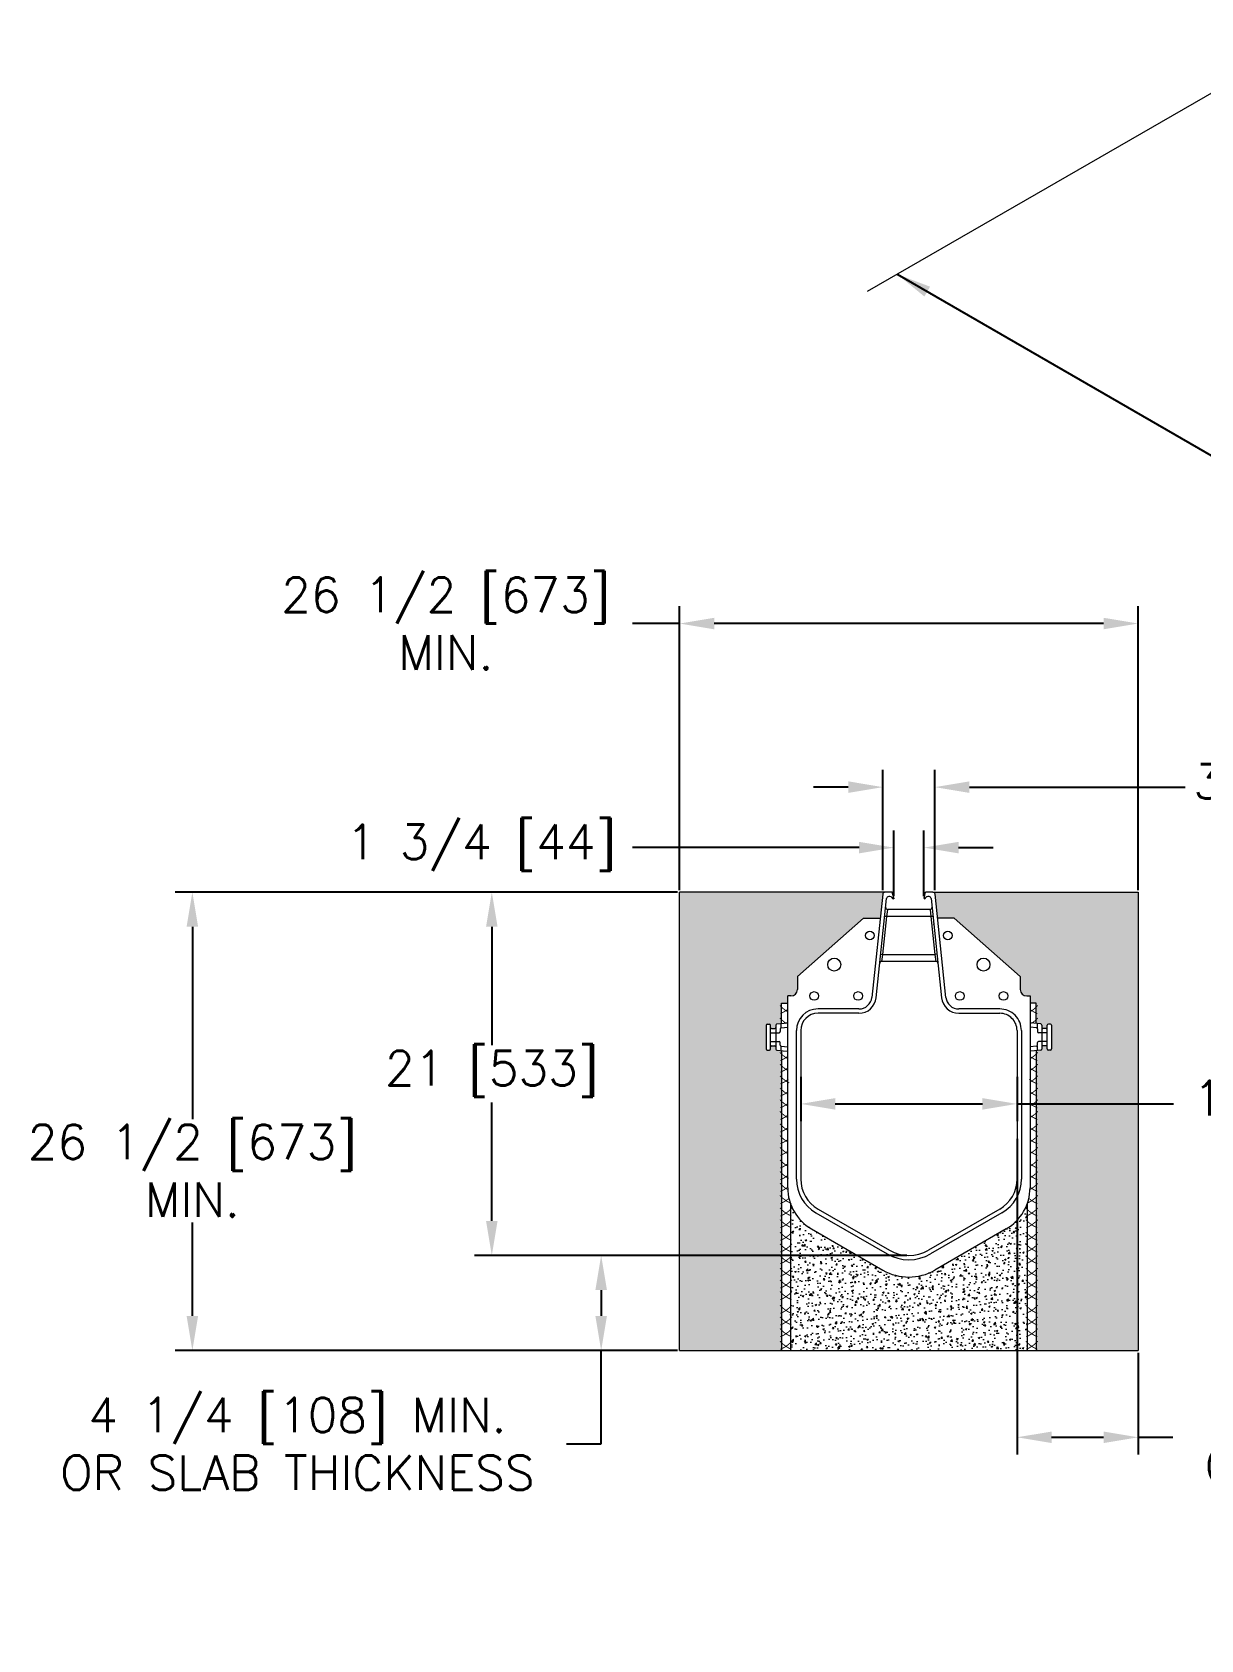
# Model space of a CAD drawing. Extents: x -68 to 84, y 114 to 208.
# Drawn here: x -67.5 to 0, y 113.7 to 206.7 of the extents above; entities that cross this region are included whole.
import ezdxf

# ---------------------------------------------------------------- set-up
doc = ezdxf.new("R2010")
doc.units = 0
doc.header["$LTSCALE"] = 0.75
doc.header["$MEASUREMENT"] = 0
doc.layers.get('DEFPOINTS').update_dxf_attribs({"linetype": 'CONTINUOUS'})
doc.layers.add('OBJECTS', color=250, linetype='CONTINUOUS')
doc.styles.get("Standard").update_dxf_attribs({"font": 'romans.shx'})
doc.dimstyles.get("Standard").update_dxf_attribs({"dimtxt": 2, "dimasz": 2, "dimexe": 1, "dimexo": 0.125, "dimgap": 0.125, "dimtad": 0, "dimtih": 1, "dimtoh": 1, "dimdec": 4, "dimzin": 0, "dimdsep": 46, "dimlunit": 5, "dimtxsty": 'Standard', "dimcen": 0.0625, "dimadec": 0, "dimazin": 0, "dimtfac": 1, "dimtdec": 4, "dimtofl": 0, "dimtmove": 0, "dimatfit": 3, "dimfxl": 0, "dimfrac": 2, "dimtolj": 1, "dimtzin": 0, "dimarcsym": 0})

# ---------------------------------------------------------------- blocks, each defined once
blk = doc.blocks.new('*D0')
at = {"layer": 'DEFPOINTS', "color": 0}
for p in [(-18.388, 163.03), (-18.388, 156.955), (-15.385, 156.955)]:
    blk.add_point(p, dxfattribs=at)
at = {"layer": 'OBJECTS', "color": 0, "lineweight": -2}
for p, q in [((-18.388, 157.08), (-18.388, 164.03)), ((-15.385, 157.08), (-15.385, 164.03)), ((-20.388, 163.03), (-22.388, 163.03)), ((-13.385, 163.03), (-0.927, 163.03))]:
    blk.add_line(p, q, dxfattribs=at)
at = {"layer": 'OBJECTS', "color": 0}
for points in [[(-20.388, 163.364), (-20.388, 162.697), (-18.388, 163.03)], [(-13.385, 163.364), (-13.385, 162.697), (-15.385, 163.03)]]:
    blk.add_solid(points, dxfattribs=at)
at = {"layer": 'OBJECTS', "color": 0, "lineweight": 0, "insert": (4.007, 163.03), "char_height": 2, "attachment_point": 5}
blk.add_mtext('\\A1;3 [76]', dxfattribs=at)
blk = doc.blocks.new('*D1')
at = {"layer": 'DEFPOINTS', "color": 0}
for p in [(-30.137, 156.955), (-40.986, 135.955), (-16.887, 135.955)]:
    blk.add_point(p, dxfattribs=at)
at = {"layer": 'OBJECTS', "color": 0, "lineweight": -2}
for p, q in [((-30.262, 156.955), (-41.986, 156.955)), ((-40.986, 154.955), (-40.986, 148.104)), ((-40.986, 137.955), (-40.986, 144.806)), ((-17.012, 135.955), (-41.986, 135.955))]:
    blk.add_line(p, q, dxfattribs=at)
at = {"layer": 'OBJECTS', "color": 0}
for points in [[(-41.32, 154.955), (-40.653, 154.955), (-40.986, 156.955)], [(-41.32, 137.955), (-40.653, 137.955), (-40.986, 135.955)]]:
    blk.add_solid(points, dxfattribs=at)
at = {"layer": 'OBJECTS', "color": 0, "lineweight": 0, "insert": (-40.986, 146.455), "char_height": 2, "attachment_point": 5}
blk.add_mtext('\\A1;21 [533]', dxfattribs=at)
blk = doc.blocks.new('*D2')
at = {"layer": 'DEFPOINTS', "color": 0}
for p in [(-17.762, 159.532), (-17.762, 156.61), (-16.012, 156.61)]:
    blk.add_point(p, dxfattribs=at)
at = {"layer": 'OBJECTS', "color": 0, "lineweight": -2}
for p, q in [((-17.762, 156.735), (-17.762, 160.532)), ((-16.012, 156.735), (-16.012, 160.532)), ((-19.762, 159.532), (-32.848, 159.532)), ((-14.012, 159.532), (-12.012, 159.532))]:
    blk.add_line(p, q, dxfattribs=at)
at = {"layer": 'OBJECTS', "color": 0}
for points in [[(-19.762, 159.866), (-19.762, 159.199), (-17.762, 159.532)], [(-14.012, 159.866), (-14.012, 159.199), (-16.012, 159.532)]]:
    blk.add_solid(points, dxfattribs=at)
at = {"layer": 'OBJECTS', "color": 0, "lineweight": 0, "insert": (-41.592, 159.532), "char_height": 2, "attachment_point": 5}
blk.add_mtext('\\A1;1 3/4 [44]', dxfattribs=at)
blk = doc.blocks.new('*D3')
at = {"layer": 'DEFPOINTS', "color": 0}
for p in [(-23.137, 146.412), (-10.637, 146.412), (-23.137, 144.717)]:
    blk.add_point(p, dxfattribs=at)
at = {"layer": 'OBJECTS', "color": 0, "lineweight": -2}
for p, q in [((-23.137, 146.287), (-23.137, 143.717)), ((-10.637, 146.287), (-10.637, 143.717)), ((-21.137, 144.717), (-12.637, 144.717)), ((-10.637, 144.717), (-1.589, 144.717))]:
    blk.add_line(p, q, dxfattribs=at)
at = {"layer": 'OBJECTS', "color": 0}
for points in [[(-21.137, 145.051), (-21.137, 144.384), (-23.137, 144.717)], [(-12.637, 145.051), (-12.637, 144.384), (-10.637, 144.717)]]:
    blk.add_solid(points, dxfattribs=at)
at = {"layer": 'OBJECTS', "color": 0, "lineweight": 0, "insert": (9.06, 144.717), "char_height": 2, "attachment_point": 5}
blk.add_mtext('\\A1;12 1/2 [318]', dxfattribs=at)
blk = doc.blocks.new('*D4')
at = {"layer": 'DEFPOINTS', "color": 0}
for p in [(-3.637, 172.487), (-30.137, 156.955), (-3.637, 156.955)]:
    blk.add_point(p, dxfattribs=at)
at = {"layer": 'OBJECTS', "color": 0, "lineweight": -2}
for p, q in [((-30.137, 157.08), (-30.137, 173.487)), ((-3.637, 157.08), (-3.637, 173.487)), ((-30.137, 172.487), (-32.851, 172.487)), ((-5.637, 172.487), (-28.137, 172.487))]:
    blk.add_line(p, q, dxfattribs=at)
at = {"layer": 'OBJECTS', "color": 0}
for points in [[(-28.137, 172.82), (-28.137, 172.153), (-30.137, 172.487)], [(-5.637, 172.82), (-5.637, 172.153), (-3.637, 172.487)]]:
    blk.add_solid(points, dxfattribs=at)
at = {"layer": 'OBJECTS', "color": 0, "lineweight": 0, "insert": (-43.642, 172.487), "char_height": 2, "attachment_point": 5}
blk.add_mtext('\\A1;26 1/2 [673]\\PMIN.', dxfattribs=at)
blk = doc.blocks.new('*D5')
at = {"layer": 'DEFPOINTS', "color": 0}
for p in [(-58.29, 156.955), (-30.262, 156.955), (-30.324, 130.455)]:
    blk.add_point(p, dxfattribs=at)
at = {"layer": 'OBJECTS', "color": 0, "lineweight": -2}
for p, q in [((-30.387, 156.955), (-59.29, 156.955)), ((-58.29, 154.955), (-58.29, 143.83)), ((-58.29, 132.455), (-58.29, 137.866)), ((-30.449, 130.455), (-59.29, 130.455))]:
    blk.add_line(p, q, dxfattribs=at)
at = {"layer": 'OBJECTS', "color": 0}
for points in [[(-58.624, 154.955), (-57.957, 154.955), (-58.29, 156.955)], [(-58.624, 132.455), (-57.957, 132.455), (-58.29, 130.455)]]:
    blk.add_solid(points, dxfattribs=at)
at = {"layer": 'OBJECTS', "color": 0, "lineweight": 0, "insert": (-58.29, 140.848), "char_height": 2, "attachment_point": 5}
blk.add_mtext('\\A1;26 1/2 [673]\\PMIN.', dxfattribs=at)
blk = doc.blocks.new('*D6')
at = {"layer": 'DEFPOINTS', "color": 0}
for p in [(-16.887, 135.955), (-34.667, 130.455), (-30.137, 130.455)]:
    blk.add_point(p, dxfattribs=at)
at = {"layer": 'OBJECTS', "color": 0, "lineweight": -2}
for p, q in [((-17.012, 135.955), (-35.667, 135.955)), ((-34.667, 133.955), (-34.667, 132.455)), ((-30.262, 130.455), (-35.667, 130.455)), ((-34.667, 125.065), (-34.667, 130.455)), ((-36.667, 125.065), (-34.667, 125.065))]:
    blk.add_line(p, q, dxfattribs=at)
at = {"layer": 'OBJECTS', "color": 0}
for points in [[(-35, 133.955), (-34.334, 133.955), (-34.667, 135.955)], [(-35, 132.455), (-34.334, 132.455), (-34.667, 130.455)]]:
    blk.add_solid(points, dxfattribs=at)
at = {"layer": 'OBJECTS', "color": 0, "lineweight": 0, "insert": (-52.221, 125.065), "char_height": 2, "attachment_point": 5}
blk.add_mtext('\\A1;4 1/4 [108] MIN.\\POR SLAB THICKNESS', dxfattribs=at)
blk = doc.blocks.new('*D7')
at = {"layer": 'DEFPOINTS', "color": 0}
for p in [(-10.637, 142.824), (-3.637, 130.455), (-3.637, 125.442)]:
    blk.add_point(p, dxfattribs=at)
at = {"layer": 'OBJECTS', "color": 0, "lineweight": -2}
for p, q in [((-10.637, 142.699), (-10.637, 124.442)), ((-3.637, 130.33), (-3.637, 124.442)), ((-8.637, 125.442), (-5.637, 125.442)), ((-3.637, 125.442), (-1.637, 125.442))]:
    blk.add_line(p, q, dxfattribs=at)
at = {"layer": 'OBJECTS', "color": 0}
for points in [[(-8.637, 125.775), (-8.637, 125.108), (-10.637, 125.442)], [(-5.637, 125.775), (-5.637, 125.108), (-3.637, 125.442)]]:
    blk.add_solid(points, dxfattribs=at)
at = {"layer": 'OBJECTS', "color": 0, "lineweight": 0, "insert": (13.917, 125.442), "char_height": 2, "attachment_point": 5}
blk.add_mtext('\\A1;6 1/4 [159] MIN.\\POR SLAB THICKNESS', dxfattribs=at)

msp = doc.modelspace()

# ---------------------------------------------------------------- hatches: boundary and pattern name
at = {"layer": 'OBJECTS', "lineweight": 0}
h = msp.add_hatch(dxfattribs=at)
h.set_pattern_fill('AR-CONC', color=250, scale=0.125, style=0)
h.set_pattern_definition([(50, (-132.2791, 245.9826), (0.8965752, -0.0784402), [0.09375, -1.03125]), (355, (-132.2791, 245.9826), (-0.173439, 0.94024), [0.075, -0.825]), (100.4514, (-132.2044, 245.976), (0.7231367, 0.8617994), [0.079675, -0.8764276]), (46.1842, (-132.2791, 246.2326), (1.334051, -0.206899), [0.140625, -1.546875]), (96.6356, (-132.168, 246.2153), (1.168328, 1.217647), [0.119513, -1.314641]), (351.1842, (-132.2791, 246.2326), (1.168327, 1.217648), [0.1125, -1.2375]), (21, (-132.1541, 246.1701), (0.7461338, -0.5032736), [0.09375, -1.03125]), (326, (-132.1541, 246.1701), (0.304144, 0.9064376), [0.075, -0.825]), (71.4514, (-132.09196, 246.1281), (1.0502783, 0.403163), [0.079675, -0.8764276]), (37.5, (-132.27913, 245.98257), (0.0151998, 0.4161173), [0, -0.815, 0, -0.8375, 0, -0.828125]), (7.5, (-132.27913, 245.98257), (0.3288369, 0.4930146), [0, -0.4775, 0, -0.79625, 0, -0.315625]), (327.5, (-132.5579, 245.98257), (0.66727805, -0.0281936), [0, -0.3125, 0, -0.975, 0, -1.29375]), (317.5, (-132.6829, 245.98257), (0.7289827, 0.1251312), [0, -0.40625, 0, -0.6475, 0, -0.91875])])
h.paths.add_polyline_path([(-10.44905, 152.08031), (-10.44905, 151.33031, 0.41421356), (-10.07405, 150.95531), (-9.88655, 150.95531), (-9.88655, 150.54465), (-9.52098, 150.54465), (-9.52098, 149.36397), (-9.25533, 149.33593, -0.38531359), (-9.19905, 149.27374), (-9.19905, 149.14281, 0.41421356), (-9.13655, 149.08031), (-8.94905, 149.08031, 0.41421356), (-8.88655, 149.14281), (-8.88655, 149.26781, -0.41421356), (-8.82405, 149.33031), (-8.69905, 149.33031, -0.41421356), (-8.63655, 149.26781), (-8.63655, 147.89281, -0.41421356), (-8.69905, 147.83031), (-8.82405, 147.83031, -0.41421356), (-8.88655, 147.89281), (-8.88655, 148.01781, 0.41421356), (-8.94905, 148.08031), (-9.13655, 148.08031, 0.41421356), (-9.19905, 148.01781), (-9.19905, 147.88687, -0.38531359), (-9.25533, 147.82468), (-9.52098, 147.79664), (-9.52098, 130.45531), (-3.63655, 130.45531), (-3.63655, 156.95531), (-15.49772, 156.95531, -0.38386398), (-15.37341, 156.84337), (-15.22751, 155.45531), (-14.26155, 155.45531)])
h.paths.add_polyline_path([(-19.51155, 155.45531), (-18.54558, 155.45531), (-18.39969, 156.84337, -0.38386402), (-18.27537, 156.95531), (-30.13655, 156.95531), (-30.13655, 130.45531), (-24.25212, 130.45531), (-24.25212, 147.79664), (-24.51777, 147.82468, -0.38531359), (-24.57405, 147.88687), (-24.57405, 148.01781, 0.41421356), (-24.63655, 148.08031), (-24.82405, 148.08031, 0.41421356), (-24.88655, 148.01781), (-24.88655, 147.89281, -0.41421356), (-24.94905, 147.83031), (-25.07405, 147.83031, -0.41421356), (-25.13655, 147.89281), (-25.13655, 149.26781, -0.41421356), (-25.07405, 149.33031), (-24.94905, 149.33031, -0.41421356), (-24.88655, 149.26781), (-24.88655, 149.14281, 0.41421356), (-24.82405, 149.08031), (-24.63655, 149.08031, 0.41421356), (-24.57405, 149.14281), (-24.57405, 149.27374, -0.38531359), (-24.51777, 149.33593), (-24.25212, 149.36397), (-24.25212, 150.54465), (-23.88655, 150.54465), (-23.88655, 150.95531), (-23.69905, 150.95531, 0.41421356), (-23.32405, 151.33031), (-23.32405, 152.08031)])
h = msp.add_hatch(dxfattribs=at)
h.set_pattern_fill('AR-CONC', color=250, scale=0.125, style=0)
h.set_pattern_definition([(50, (-246.60875, 391.9576), (0.8965752, -0.0784402), [0.09375, -1.03125]), (355, (-246.60875, 391.9576), (-0.1734392, 0.9402402), [0.075, -0.825]), (100.4514, (-246.534, 391.95105), (0.7231367, 0.8617994), [0.0796752, -0.8764276]), (46.1842, (-246.6087, 392.2076), (1.3340513, -0.2068988), [0.140625, -1.546875]), (96.6356, (-246.4976, 392.1903), (1.1683284, 1.2176473), [0.119513, -1.314641]), (351.1842, (-246.6087, 392.2076), (1.1683274, 1.217648), [0.1125, -1.2375]), (21, (-246.48375, 392.1451), (0.7461338, -0.5032736), [0.09375, -1.03125]), (326, (-246.48375, 392.1451), (0.3041442, 0.9064376), [0.075, -0.825]), (71.4514, (-246.4216, 392.1031), (1.0502783, 0.4031631), [0.0796752, -0.8764276]), (37.5, (-246.60875, 391.95758), (0.01519982, 0.41611732), [0, -0.815, 0, -0.8375, 0, -0.828125]), (7.5, (-246.60875, 391.9576), (0.3288369, 0.49301464), [0, -0.4775, 0, -0.79625, 0, -0.315625]), (327.5, (-246.8875, 391.95758), (0.66727805, -0.0281936), [0, -0.3125, 0, -0.975, 0, -1.29375]), (317.5, (-247.0125, 391.9576), (0.7289827, 0.1251312), [0, -0.40625, 0, -0.6475, 0, -0.91875])])
h.paths.add_polyline_path([(-22.51155, 137.4888, -0.17810311), (-23.72712, 138.94763), (-23.72712, 130.45531), (-10.04598, 130.45531), (-10.04598, 138.94763, -0.17810311), (-11.26155, 137.4888), (-15.38655, 135.10723, -0.26794901), (-18.38655, 135.10723)])

# ---------------------------------------------------------------- linework, layer by layer
at = {"layer": 'OBJECTS', "color": 250, "lineweight": 0}
for p, q in [((6.69216, 206.67673), (-19.2886, 191.67673)), ((-30.13655, 130.45531), (-30.13655, 156.95531)), ((-18.27537, 156.95531), (-30.13655, 156.95531)), ((-18.39969, 156.84337), (-19.02679, 150.87691)), ((-18.77816, 150.85078), (-18.17473, 156.592)), ((-17.85402, 156.95531), (-18.27537, 156.95531)), ((-17.97805, 156.70393), (-18.05042, 156.70393)), ((-17.8698, 156.64143), (-17.8698, 156.64143)), ((-17.76155, 156.61018), (-17.85402, 156.95531)), ((-17.76155, 156.61018), (-17.76155, 156.57893)), ((-16.01155, 156.61018), (-15.91907, 156.95531)), ((-16.01155, 156.61018), (-16.01155, 156.57893)), ((-15.49772, 156.95531), (-15.91907, 156.95531)), ((-15.90329, 156.64143), (-15.90329, 156.64143)), ((-15.72268, 156.70393), (-15.79504, 156.70393)), ((-15.59836, 156.592), (-14.99494, 150.85078)), ((-15.49772, 156.95531), (-3.63655, 156.95531)), ((-14.7463, 150.87691), (-15.37341, 156.84337)), ((-3.63655, 156.95531), (-3.63655, 130.45531)), ((-23.32405, 152.08031), (-19.51155, 155.45531)), ((-19.51155, 155.45531), (-18.54558, 155.45531)), ((-18.39374, 153.36031), (-18.16356, 155.55031)), ((-15.48888, 155.55031), (-18.28422, 155.55031)), ((-18.16356, 155.55031), (-18.1084, 155.95531)), ((-15.66389, 155.95531), (-18.10921, 155.95531)), ((-15.6647, 155.95531), (-15.60953, 155.55031)), ((-15.60953, 155.55031), (-15.37936, 153.36031)), ((-14.26155, 155.45531), (-15.22751, 155.45531)), ((-10.44905, 152.08031), (-14.26155, 155.45531)), ((-18.51308, 153.37285), (-18.39374, 153.36031)), ((-18.4489, 152.95531), (-18.39374, 153.36031)), ((-18.39374, 153.36031), (-15.37936, 153.36031)), ((-15.26001, 153.37285), (-15.37936, 153.36031)), ((-15.37936, 153.36031), (-15.32419, 152.95531)), ((-15.325, 152.95531), (-18.44809, 152.95531)), ((-23.32405, 152.08031), (-23.32405, 151.33031)), ((-10.44905, 152.08031), (-10.44905, 151.33031)), ((-23.88655, 139.87037), (-23.88655, 150.95531)), ((-23.69905, 150.95531), (-23.88655, 150.95531)), ((-10.07405, 150.95531), (-9.88655, 150.95531)), ((-9.88655, 150.95531), (-9.88655, 139.87037)), ((-24.25212, 149.36397), (-24.25212, 150.54465)), ((-24.25212, 150.54465), (-23.88655, 150.54465)), ((-19.77268, 150.20531), (-22.13689, 150.20531)), ((-19.77268, 149.95531), (-22.13685, 149.95531)), ((-11.63655, 150.20531), (-14.00041, 150.2053)), ((-14.00041, 149.9553), (-11.63655, 149.95531)), ((-9.52098, 150.54465), (-9.88655, 150.54465)), ((-9.52098, 149.36397), (-9.52098, 150.54465)), ((-25.13655, 149.26781), (-25.13655, 147.89281)), ((-25.07405, 149.33031), (-24.94905, 149.33031)), ((-24.88655, 147.89281), (-24.88655, 149.26781)), ((-24.88655, 148.83031), (-24.38655, 148.83031)), ((-24.82405, 149.08031), (-24.63655, 149.08031)), ((-24.57405, 149.27374), (-24.57405, 147.88687)), ((-24.51777, 149.33593), (-23.88655, 149.40254)), ((-24.32405, 149.0475), (-24.32405, 148.89281)), ((-24.29155, 149.35981), (-24.29155, 149.10233)), ((-24.26777, 149.10969), (-23.88655, 149.15051)), ((-23.38655, 140.37037), (-23.38655, 148.95531)), ((-23.13655, 148.95531), (-23.13655, 140.37037)), ((-10.63655, 148.95531), (-10.63655, 140.37037)), ((-10.38655, 148.95531), (-10.38655, 140.37037)), ((-9.25533, 149.33593), (-9.88655, 149.40254)), ((-9.50533, 149.10969), (-9.88655, 149.15051)), ((-9.48155, 149.35981), (-9.48155, 149.10233)), ((-9.44905, 149.0475), (-9.44905, 148.89281)), ((-8.88655, 148.83031), (-9.38655, 148.83031)), ((-9.19905, 149.27374), (-9.19905, 147.88687)), ((-8.94905, 149.08031), (-9.13655, 149.08031)), ((-8.88655, 147.89281), (-8.88655, 149.26781)), ((-8.69905, 149.33031), (-8.82405, 149.33031)), ((-8.63655, 149.26781), (-8.63655, 147.89281)), ((-25.07405, 147.83031), (-24.94905, 147.83031)), ((-24.88655, 148.33031), (-24.38655, 148.33031)), ((-24.82405, 148.08031), (-24.63655, 148.08031)), ((-24.51777, 147.82468), (-24.15155, 147.78603)), ((-24.32405, 148.11311), (-24.32405, 148.26781)), ((-24.29155, 148.05828), (-24.29155, 147.80081)), ((-24.26777, 148.05092), (-23.88655, 148.0101)), ((-24.25212, 147.78897), (-24.25212, 130.45531)), ((-24.15155, 147.78603), (-23.88655, 147.75807)), ((-24.15155, 147.78603), (-23.88655, 147.75807)), ((-9.50533, 148.05092), (-9.88655, 148.0101)), ((-9.62155, 147.78603), (-9.88655, 147.75807)), ((-9.62155, 147.78603), (-9.88655, 147.75807)), ((-9.25533, 147.82468), (-9.62155, 147.78603)), ((-9.52098, 147.78897), (-9.52098, 130.45531)), ((-9.48155, 148.05828), (-9.48155, 147.80081)), ((-9.44905, 148.11311), (-9.44905, 148.26781)), ((-8.88655, 148.33031), (-9.38655, 148.33031)), ((-8.94905, 148.08031), (-9.13655, 148.08031)), ((-8.69905, 147.83031), (-8.82405, 147.83031)), ((-23.72712, 138.94763), (-23.72712, 130.45531)), ((-22.13655, 138.63832), (-18.01155, 136.25675)), ((-11.63655, 138.63832), (-15.76155, 136.25675)), ((-10.04598, 138.94763), (-10.04598, 130.45531)), ((-22.26155, 138.42181), (-18.13655, 136.04024)), ((-11.51155, 138.42181), (-15.63655, 136.04024)), ((-22.51155, 137.4888), (-18.38655, 135.10723)), ((-11.26155, 137.4888), (-15.38655, 135.10723)), ((-30.13655, 130.45531), (-3.63655, 130.45531))]:
    msp.add_line(p, q, dxfattribs=at)
at = {"layer": 'OBJECTS', "color": 250, "lineweight": 0, "const_width": 0.0525}
for points in [[(-24.33594, 150.40981, 0.08370091), (-23.88655, 150.04297, 0.08370091)], [(-24.33594, 149.68241, 0.07023097), (-23.96648, 149.36397, 0.30822737)], [(-23.88655, 150.1806, -0.07019226), (-24.30969, 149.93854)], [(-9.43715, 150.40981, -0.08370091), (-9.88655, 150.04297, -0.08370091)], [(-9.88655, 150.1806, 0.07019226), (-9.4634, 149.93854)], [(-9.43715, 149.68241, -0.07023097), (-9.80661, 149.36397, -0.30822737)], [(-23.88655, 149.4532, -0.02215753), (-24.01275, 149.36397)], [(-9.88655, 149.4532, 0.02215753), (-9.76034, 149.36397)], [(-24.33594, 147.69488, 0.08370091), (-23.88655, 147.32804, 0.08370091)], [(-24.33594, 147.01872, 0.08373065), (-23.88637, 146.65177, 0.08373065)], [(-23.88655, 147.46567, -0.07019226), (-24.30969, 147.22362)], [(-9.43715, 147.01872, -0.08373065), (-9.88673, 146.65177, -0.08373065)], [(-9.43715, 147.69488, -0.08370091), (-9.88655, 147.32804, -0.08370091)], [(-9.88655, 147.46567, 0.07019226), (-9.4634, 147.22362)], [(-24.33594, 146.34255, 0.0981701), (-23.79814, 145.92868, 0.0981701)], [(-23.88108, 146.79377, -0.07119103), (-24.30969, 146.54745)], [(-23.84537, 146.14628, -0.07778956), (-24.30969, 145.87128)], [(-9.92772, 146.14628, 0.07778956), (-9.4634, 145.87128)], [(-9.89202, 146.79377, 0.07119103), (-9.4634, 146.54745)], [(-9.43715, 146.34255, -0.08370091), (-9.88655, 145.97571, -0.08370091)], [(-24.33594, 145.63991, 0.08370091), (-23.88655, 145.27307, 0.08370091)], [(-23.88655, 145.4107, -0.07019226), (-24.30969, 145.16864)], [(-9.43715, 145.63991, -0.08370091), (-9.88655, 145.27307, -0.08370091)], [(-9.88655, 145.4107, 0.07019226), (-9.4634, 145.16864)], [(-24.33594, 144.96374, 0.08370091), (-23.88655, 144.5969, 0.08370091)], [(-24.33594, 144.28757, 0.08370091), (-23.88655, 143.92073, 0.08370091)], [(-23.88655, 144.73453, -0.07019226), (-24.30969, 144.49247)], [(-23.88655, 144.05836, -0.07019226), (-24.30969, 143.8163)], [(-9.43715, 144.96374, -0.08370091), (-9.88655, 144.5969, -0.08370091)], [(-9.88655, 144.73453, 0.07019226), (-9.4634, 144.49247)], [(-9.43715, 144.28757, -0.08370091), (-9.88655, 143.92073, -0.08370091)], [(-9.88655, 144.05836, 0.07019226), (-9.4634, 143.8163)], [(-24.33594, 143.56132, 0.08370091), (-23.88655, 143.19448, 0.08370091)], [(-23.88655, 143.33211, -0.07019226), (-24.30969, 143.09005)], [(-9.43715, 143.56132, -0.08370091), (-9.88655, 143.19448, -0.08370091)], [(-9.88655, 143.33211, 0.07019226), (-9.4634, 143.09005)], [(-24.33594, 142.88515, 0.08370091), (-23.88655, 142.51831, 0.08370091)], [(-24.33594, 142.20898, 0.08370091), (-23.88655, 141.84214, 0.08370091)], [(-23.88655, 142.65594, -0.07019226), (-24.30969, 142.41388)], [(-9.43715, 142.88515, -0.08370091), (-9.88655, 142.51831, -0.08370091)], [(-9.88655, 142.65594, 0.07019226), (-9.4634, 142.41388)], [(-9.43715, 142.20898, -0.08370091), (-9.88655, 141.84214, -0.08370091)], [(-24.33594, 141.48272, 0.08370091), (-23.88655, 141.11588, 0.08370091)], [(-23.88655, 141.97977, -0.07019226), (-24.30969, 141.73771)], [(-23.88655, 141.25351, -0.07019226), (-24.30969, 141.01145)], [(-9.88655, 141.97977, 0.07019226), (-9.4634, 141.73771)], [(-9.43715, 141.48272, -0.08370091), (-9.88655, 141.11588, -0.08370091)], [(-9.88655, 141.25351, 0.07019226), (-9.4634, 141.01145)], [(-24.33594, 140.80655, 0.09251356), (-23.83299, 140.41045, 0.09251356)], [(-23.88655, 140.57734, -0.07019226), (-24.30969, 140.33528)], [(-9.43715, 140.80655, -0.08370091), (-9.88655, 140.43971, -0.08370091)], [(-9.88655, 140.57734, 0.07019226), (-9.4634, 140.33528)], [(-24.33594, 140.13038, 0.08405321), (-23.88442, 139.76234, 0.08405321)], [(-24.33594, 139.42775, 0.11859055), (-23.66954, 138.95648, 0.30822737)], [(-23.88637, 139.90131, -0.07022393), (-24.30969, 139.65911)], [(-9.43715, 139.42775, -0.1073709), (-10.03239, 138.9867, -0.1073709)], [(-9.43715, 140.13038, -0.08405321), (-9.88867, 139.76234, -0.08405321)], [(-9.88672, 139.90131, 0.07022393), (-9.4634, 139.65911)], [(-24.33594, 138.70431, 0.11859055), (-23.66954, 138.23304, 0.30822737)], [(-23.81692, 139.25548, -0.08315709), (-24.30969, 138.95648)], [(-23.6433, 138.70431, -0.11859055), (-24.30969, 138.23304, -0.30822737)], [(-10.1298, 138.70431, 0.11859055), (-9.4634, 138.23304, 0.30822737)], [(-9.43715, 138.70431, -0.11859055), (-10.10355, 138.23304, -0.30822737)], [(-9.95617, 139.25548, 0.08315709), (-9.4634, 138.95648)], [(-24.33594, 138.02814, 0.11859055), (-23.66954, 137.55687, 0.30822737)], [(-23.6433, 138.02814, -0.11859055), (-24.30969, 137.55687, -0.30822737)], [(-10.1298, 138.02814, 0.11859055), (-9.4634, 137.55687, 0.30822737)], [(-9.43715, 138.02814, -0.11859055), (-10.10355, 137.55687, -0.30822737)], [(-24.33594, 137.30189, 0.11859055), (-23.66954, 136.83062, 0.30822737)], [(-24.33594, 136.62572, 0.11859055), (-23.66954, 136.15445, 0.30822737)], [(-23.6433, 137.30189, -0.11859055), (-24.30969, 136.83062, -0.30822737)], [(-23.6433, 136.62572, -0.11859055), (-24.30969, 136.15445, -0.30822737)], [(-10.1298, 137.30189, 0.11859055), (-9.4634, 136.83062, 0.30822737)], [(-10.1298, 136.62572, 0.11859055), (-9.4634, 136.15445, 0.30822737)], [(-9.43715, 137.30189, -0.11859055), (-10.10355, 136.83062, -0.30822737)], [(-9.43715, 136.62572, -0.11859055), (-10.10355, 136.15445, -0.30822737)], [(-24.33594, 135.94955, 0.11859055), (-23.66954, 135.47828, 0.30822737)], [(-23.6433, 135.94955, -0.11859055), (-24.30969, 135.47828, -0.30822737)], [(-10.1298, 135.94955, 0.11859055), (-9.4634, 135.47828, 0.30822737)], [(-9.43715, 135.94955, -0.11859055), (-10.10355, 135.47828, -0.30822737)], [(-24.33594, 135.22329, 0.11859055), (-23.66954, 134.75202, 0.30822737)], [(-23.6433, 135.22329, -0.11859055), (-24.30969, 134.75202, -0.30822737)], [(-10.1298, 135.22329, 0.11859055), (-9.4634, 134.75202, 0.30822737)], [(-9.43715, 135.22329, -0.11859055), (-10.10355, 134.75202, -0.30822737)], [(-24.33594, 134.54712, 0.11859055), (-23.66954, 134.07585, 0.30822737)], [(-24.33594, 133.87095, 0.11859055), (-23.66954, 133.39968, 0.30822737)], [(-23.6433, 134.54712, -0.11859055), (-24.30969, 134.07585, -0.30822737)], [(-23.6433, 133.87095, -0.11859055), (-24.30969, 133.39968, -0.30822737)], [(-10.1298, 134.54712, 0.11859055), (-9.4634, 134.07585, 0.30822737)], [(-10.1298, 133.87095, 0.11859055), (-9.4634, 133.39968, 0.30822737)], [(-9.43715, 134.54712, -0.11859055), (-10.10355, 134.07585, -0.30822737)], [(-9.43715, 133.87095, -0.11859055), (-10.10355, 133.39968, -0.30822737)], [(-24.33594, 133.08118, 0.11859055), (-23.66954, 132.60991, 0.30822737)], [(-23.6433, 133.08118, -0.11859055), (-24.30969, 132.60991, -0.30822737)], [(-10.1298, 133.08118, 0.11859055), (-9.4634, 132.60991, 0.30822737)], [(-9.43715, 133.08118, -0.11859055), (-10.10355, 132.60991, -0.30822737)], [(-24.33594, 132.40501, 0.11859055), (-23.66954, 131.93374, 0.30822737)], [(-23.6433, 132.40501, -0.11859055), (-24.30969, 131.93374, -0.30822737)], [(-10.1298, 132.40501, 0.11859055), (-9.4634, 131.93374, 0.30822737)], [(-9.43715, 132.40501, -0.11859055), (-10.10355, 131.93374, -0.30822737)], [(-24.33594, 131.72884, 0.11859055), (-23.66954, 131.25757, 0.30822737)], [(-23.6433, 131.72884, -0.11859055), (-24.30969, 131.25757, -0.30822737)], [(-10.1298, 131.72884, 0.11859055), (-9.4634, 131.25757, 0.30822737)], [(-9.43715, 131.72884, -0.11859055), (-10.10355, 131.25757, -0.30822737)], [(-24.33594, 131.00242, 0.11859055), (-23.66954, 130.53115, 0.30822737)], [(-23.6433, 131.00242, -0.11859055), (-24.30969, 130.53115, -0.30822737)], [(-10.1298, 131.00242, 0.11859055), (-9.4634, 130.53115, 0.30822737)], [(-9.43715, 131.00242, -0.11859055), (-10.10355, 130.53115, -0.30822737)]]:
    msp.add_lwpolyline(points, format="xyb", dxfattribs=at)
at = {"layer": 'OBJECTS', "color": 250, "lineweight": 0}
for centre, radius in [((-19.13655, 154.45531), 0.25), ((-14.63655, 154.45531), 0.25), ((-21.19905, 152.76781), 0.375), ((-12.57405, 152.76781), 0.375), ((-22.3553, 150.95531), 0.25), ((-19.82405, 150.95531), 0.25), ((-13.94905, 150.95531), 0.25), ((-11.4178, 150.95531), 0.25)]:
    msp.add_circle(centre, radius, dxfattribs=at)
for centre, radius, start, end in [((-18.27537, 156.83031), 0.125, 90, 173.9999977), ((-18.05042, 156.57893), 0.125, 90, 173.9999977), ((-17.97805, 156.57893), 0.125, 30, 90), ((-17.76155, 156.70393), 0.125, 210, 270), ((-16.01155, 156.70393), 0.125, 270, 330), ((-15.79504, 156.57893), 0.125, 90, 150), ((-15.72268, 156.57893), 0.125, 6.0000023, 90), ((-15.49772, 156.83031), 0.125, 6.0000119, 90), ((-18.10839, 156.07528), 0.11999, 174.0007625, 270.0011711), ((-15.66471, 156.07528), 0.11999, 269.9988289, 5.9992375), ((-18.44892, 152.83533), 0.12, 90, 173.9995914), ((-15.32418, 152.83533), 0.11999, 6.0006083, 90), ((-23.69905, 151.33031), 0.375, 270, 0), ((-19.77268, 150.95531), 0.75, 270.0000212, 353.9999977), ((-19.77268, 150.95531), 1, 270.0000212, 353.9999977), ((-14.00041, 150.9553), 1, 186.0000023, 270.0000224), ((-14.00041, 150.9553), 0.75, 186.0000119, 270.0000224), ((-10.07405, 151.33031), 0.375, 180, 270), ((-22.13655, 148.95531), 1.25, 90.0000212, 179.9999966), ((-22.13655, 148.95531), 1, 90.0000212, 180), ((-11.63655, 148.95531), 1.25, 0.0000034, 90.0000224), ((-11.63655, 148.95531), 1, 0, 90.0000224), ((-25.07405, 149.26781), 0.0625, 90, 180), ((-24.94905, 149.26781), 0.0625, 0, 90), ((-24.82405, 149.14281), 0.0625, 180, 270), ((-24.63655, 149.14281), 0.0625, 270, 0), ((-24.51155, 149.27374), 0.0625, 95.7105931, 180), ((-24.38655, 148.89281), 0.0625, 270, 0), ((-24.26155, 149.0475), 0.0625, 95.7105931, 180), ((-9.51155, 149.0475), 0.0625, 0, 84.2894069), ((-9.38655, 148.89281), 0.0625, 180, 270), ((-9.26155, 149.27374), 0.0625, 0, 84.2894069), ((-9.13655, 149.14281), 0.0625, 180, 270), ((-8.94905, 149.14281), 0.0625, 270, 0), ((-8.82405, 149.26781), 0.0625, 90, 180), ((-8.69905, 149.26781), 0.0625, 0, 90), ((-25.07405, 147.89281), 0.0625, 180, 270), ((-24.94905, 147.89281), 0.0625, 270, 0), ((-24.82405, 148.01781), 0.0625, 90, 180), ((-24.63655, 148.01781), 0.0625, 0, 90), ((-24.51155, 147.88687), 0.0625, 180, 264.2894069), ((-24.38655, 148.26781), 0.0625, 0, 90), ((-24.26155, 148.11311), 0.0625, 180, 264.2894069), ((-9.51155, 148.11311), 0.0625, 275.7105931, 0), ((-9.38655, 148.26781), 0.0625, 90, 180), ((-9.26155, 147.88687), 0.0625, 275.7105931, 0), ((-9.13655, 148.01781), 0.0625, 90, 180), ((-8.94905, 148.01781), 0.0625, 0, 90), ((-8.82405, 147.89281), 0.0625, 180, 270), ((-8.69905, 147.89281), 0.0625, 270, 0), ((-21.13655, 140.37037), 2.25, 179.9999966, 240.0000194), ((-21.13655, 140.37037), 2, 180, 240.0000194), ((-12.63655, 140.37037), 2, 299.9999868, 0), ((-12.63655, 140.37037), 2.25, 299.9999868, 0.0000034), ((-21.13655, 139.87037), 2.75, 180, 240.0000194), ((-12.63655, 139.87037), 2.75, 299.9999806, 0), ((-16.88655, 138.20531), 2.5, 240.0000194, 299.9999868), ((-16.88655, 138.20531), 2.25, 240.0000194, 299.9999868), ((-16.88655, 137.70531), 3, 240.0000194, 299.9999806)]:
    msp.add_arc(centre, radius, start, end, dxfattribs=at)
msp.add_point((-15.44172, 155.10166), dxfattribs=at)

# ---------------------------------------------------------------- dimensions: what is measured, and where the dimension line sits
for base, p1, p2, text, picture, middle in [((-3.63655, 172.48669), (-30.13655, 156.95531), (-3.63655, 156.95531), '<>\\PMIN.', '*D4', (-43.6425, 172.48669)), ((-18.38793, 163.03046), (-15.38517, 156.95531), (-18.38793, 156.95531), '3 [76]', '*D0', (4.00747, 163.03046))]:
    dim = msp.add_linear_dim(base=base, p1=p1, p2=p2, text=text, dimstyle='Standard', dxfattribs=at)
    dim.commit()
    dim.dimension.update_dxf_attribs({"geometry": picture, "text_midpoint": middle, "dimtype": 160})
for base, p1, p2, picture, middle in [((-17.76155, 159.53246), (-16.01155, 156.61018), (-17.76155, 156.61018), '*D2', (-41.59178, 159.53246)), ((-23.13655, 144.7174), (-10.63655, 146.41234), (-23.13655, 146.41234), '*D3', (9.06004, 144.7174))]:
    dim = msp.add_linear_dim(base=base, p1=p1, p2=p2, dimstyle='Standard', dxfattribs=at)
    dim.commit()
    dim.dimension.update_dxf_attribs({"geometry": picture, "text_midpoint": middle, "dimtype": 160})
dim = msp.add_linear_dim(base=(-58.2903, 156.95531), p1=(-30.32405, 130.45531), p2=(-30.26155, 156.95531), angle=90, text='<>\\PMIN.', dimstyle='Standard', dxfattribs=at)
dim.commit()
dim.dimension.update_dxf_attribs({"geometry": '*D5', "text_midpoint": (-58.2903, 140.84816), "dimtype": 160})
dim = msp.add_linear_dim(base=(-40.98626, 135.95531), p1=(-30.13655, 156.95531), p2=(-16.88655, 135.95531), angle=90, dimstyle='Standard', dxfattribs=at)
dim.commit()
dim.dimension.update_dxf_attribs({"geometry": '*D1', "text_midpoint": (-40.98626, 146.45531)})
at = {"layer": 'OBJECTS', "lineweight": 0}
dim = msp.add_linear_dim(base=(-3.63655, 125.44156), p1=(-10.63655, 142.8242), p2=(-3.63655, 130.45531), text='6 1/4 [159] MIN.\\POR SLAB THICKNESS', dimstyle='Standard', dxfattribs=at)
dim.commit()
dim.dimension.update_dxf_attribs({"geometry": '*D7', "text_midpoint": (13.91703, 125.44156)})
dim = msp.add_linear_dim(base=(-34.6671, 130.45531), p1=(-16.88655, 135.95531), p2=(-30.13655, 130.45531), angle=90, text='4 1/4 [108] MIN.\\POR SLAB THICKNESS', dimstyle='Standard', override={"dimtmove": 1}, dxfattribs=at)
dim.commit()
dim.dimension.update_dxf_attribs({"geometry": '*D6', "text_midpoint": (-36.05862, 125.0647), "dimtype": 160})

# ---------------------------------------------------------------- leaders
at = {"layer": 'OBJECTS', "color": 250, "lineweight": 0}
msp.add_leader([(-17.55655, 192.67673), (12.47896, 175.33573)], dimstyle='Standard', dxfattribs=at)

doc.saveas('drawing.dxf')
